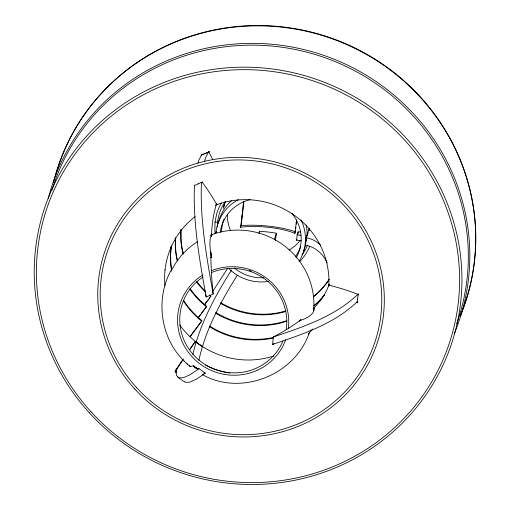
<?xml version="1.0" encoding="UTF-8"?>
<svg xmlns="http://www.w3.org/2000/svg" width="510" height="510" viewBox="0 0 510 510"><rect width="100%" height="100%" fill="white"/><g stroke="black" fill="none" stroke-linecap="round" stroke-linejoin="round"><path stroke-width="0.76" d="M194.457 185.206C192.85 222.806 199.588 260.145 206.148 297.018L213.154 294.021A861.875 141.308 66.9 0 1 210.815 252.112M201.463 182.217C199.856 219.816 206.595 257.155 213.154 294.021M309.2 229.047L309.143 230.233M306.892 236.334L307.938 232.866L307.919 233.376M175.465 237.8L175.567 248.032A83.659 81.135 18.3 0 0 177.435 260.221M180.763 230.654L180.865 240.535A80.771 78.342 18.3 0 0 183.122 254.158M194.348 185.245C194.763 185.379 198.116 184.563 198.313 183.313M198.282 183.9L201.348 182.248M175.293 237.928L175.37 248.625A83.659 81.135 18.3 0 0 177.225 260.814M180.986 229.615L181.063 239.942A80.771 78.342 18.3 0 0 183.307 253.566M215.73 205.001L216.807 204.574L216.501 203.987A121.495 19.731 67.4 0 0 202.247 182.268L202.272 181.828M211.835 235.926L211.911 234.74A18.711 5.744 -25.7 0 0 210.732 235.155M180.789 230.208L180.82 229.761M211.28 236.557C211.962 225.433 213.116 214.174 216.68 203.56M358.3 294.2L358.192 295.207M357.714 301.27C334.458 323.831 302.672 334.305 272.62 344.428L273.36 336.963A861.875 205.147 5.6 0 0 300.989 319.674M301.238 240.758L296.622 240.248L297.151 234.855L298.171 231.782L300.479 232.037M297.942 234.09L298.171 231.782M327.229 262.924C323.251 254.139 315.174 246.725 305.439 245.208L306.172 237.749L309.289 228.321M306.338 237.252L305.439 245.208M309.194 230.488L309.334 229.066M358.014 295.386L357.637 299.007M357.631 299.096L357.21 302.838A121.495 28.974 6.1 0 0 356.184 302.417M195.043 216.629A82.41 79.923 18.3 0 0 167.841 256.135C165.138 265.206 164.112 274.769 164.819 284.204A82.416 79.93 18.3 0 0 164.94 285.632M171.009 247.229L170.416 255.102L170.614 263.013A83.646 81.128 18.3 0 0 171.507 270.345M171.264 246.171L170.614 254.509L170.812 262.414A83.646 81.128 18.3 0 0 171.704 269.752M221.531 202.865A49.33 47.844 18.3 0 0 216.673 213.773L215.003 222.086L214.863 230.577A49.33 47.844 18.3 0 0 215.214 233.752M225.28 201.533A46.875 45.46 18.3 0 0 219.09 214.302L217.694 220.651L217.247 227.141M242.135 214.901L241.925 216.724M296.425 220.951L296.208 222.774M171.13 246.311L171.194 245.845M176.281 368.73L175.937 370.904L176.549 375.5L178.978 377.865L183.422 377.712L190.064 374.748L199.085 368.692L205.351 373.161L196.331 379.223L189.694 382.181L185.251 382.334L184.276 381.391M192.869 354.405C199.907 324.15 214.946 296.151 231.483 270.07M198.881 360.289C205.517 329.677 220.843 301.499 237.341 275.139M197.963 163.13L198.76 160.248L201.514 155.078M204.567 161.581L205.766 157.258L208.864 151.438M329.179 284.057C326.145 293.518 320.057 301.741 313.146 308.773M170.85 248.612L171.048 248.019M216.469 231.291L215.851 233.153A45.039 43.688 18.3 0 1 238.336 199.665M190.122 336.772A147.065 11.188 -54 0 1 201.73 321.211L201.928 320.618A149.64 11.386 -54 0 0 190.389 336.084M206.576 306.14L206.486 306.822L198.129 317.959M295.539 230.622A35.789 1.855 -83.6 0 1 295.392 231.725L294.85 233.37A35.292 8.402 5.6 0 0 240.567 227.32L241.109 225.675A35.789 1.855 -83.6 0 0 243.831 201.463M258.889 233.433L259.577 231.349A32.519 7.739 5.6 0 1 276.426 233.223A39.856 2.066 -83.6 0 1 275.374 240.599M274.354 239.49L276.426 233.223M296.622 240.248L297.03 239.018M305.26 243.117L306.268 240.089M309.455 332.246C295.647 374.633 241.466 396.71 202.381 374.614M171.207 270.045C155.021 299.147 160.452 338.436 184.607 361.552M204.778 304.699L206.703 301.346M201.176 155.295L205.498 153.261M205.026 153.797L209.253 151.738M212.345 292.007L227.428 268.662M201.195 155.263L201.922 154.791M208.335 152.101L209.17 151.731M198.543 317.073L200.353 314.651M201.259 313.44L206.684 306.229M209.227 298.395L209.82 297.617M210.413 296.833L211 296.049L205.154 304.132M205.689 303.087L206.869 301.525M207.462 300.741L208.641 299.179M313.408 308.716L313.93 308.167A108.165 25.749 5.6 0 1 299.689 320.662A17.92 4.361 -80.8 0 0 299.58 321.434M357.72 301.474L357.389 301.837M357.784 302.258L357.255 302.793M358.447 293.805C335.191 316.366 303.405 326.84 273.36 336.963M201.903 346.711L202.221 346.449L198.741 344.014M195.069 341.789C196.375 341.655 202.661 347.17 195.375 341.585A121.495 9.244 -54 0 0 189.949 349.452M300.849 319.783L299.689 320.662M197.612 369.023A18.009 0.618 35.6 0 1 196.35 368.131A17.882 0.606 36.1 0 1 193.188 365.823L190.332 366.677A108.177 8.23 -54 0 1 189.873 365.345M205.874 153.096L206.633 152.777M207.391 152.452L207.959 152.209M202.26 154.613L203.018 154.294M203.783 153.975L204.351 153.739M204.733 153.58L205.307 153.344M201.342 182.631L202.247 182.268M215.52 205.141L216.399 204.81A82.41 79.923 18.3 0 1 328.822 285.466M286.977 321.192L281.507 322.817A83.659 81.135 18.3 0 1 219.504 315.397L215.354 313.019M286.684 320.758L281.705 322.224A83.646 81.128 18.3 0 1 219.714 314.798L215.966 312.668M285.957 310.909L283.541 311.578A80.765 78.33 18.3 0 1 223.692 304.413L220.524 302.628M285.759 311.502L283.343 312.171A80.765 78.33 18.3 0 1 223.495 305.005L220.722 303.456M329.753 284.956L328.937 285.173L328.854 285.919L328.937 285.173A121.495 28.917 5.6 0 1 358.084 294.423M241.109 225.675L244.143 225.426A40.169 9.562 5.6 0 1 292.734 230.845L295.392 231.725M215.003 222.086L217.496 222.201M297.151 234.855L300.996 235.282M306.172 237.749C311.572 238.591 316.633 241.243 320.497 245.087M209.572 326.056L214.952 329.186A83.646 81.128 18.3 0 0 273.507 337.435M209.38 326.649L214.755 329.779A83.646 81.128 18.3 0 0 273.315 338.028M164.717 269.809L165.049 270.019M176.607 372.294L175.185 371.242M176.613 372.708L175.147 371.618A121.495 9.244 -54 0 1 183.492 358.983M177.525 376.979L183.791 381.448M202.202 346.5L199.072 344.25A82.41 79.923 18.3 0 0 273.793 356.012M198.256 343.663L194.884 341.062A82.41 79.923 18.3 0 1 179.73 324.985M201.208 320.79L201.169 320.758A83.646 81.128 18.3 0 1 183.351 300.874M184.193 361.15L190.153 366.543M186.94 363.757L187.317 364.114M196.356 368.137L196.012 367.449M216.705 203.77L216.858 204.51M210.235 257.709A17.946 6.655 -26.4 0 0 211.408 257.123L211.369 253.693M205.351 373.167A861.875 63.839 -54.5 0 1 203.745 373.142M199.078 368.692A861.875 63.839 -54.5 0 1 193.258 365.689M206.148 297.011A861.875 141.308 66.9 0 1 205.906 294.544M53.41 182.612A214.729 208.258 18.3 0 1 326.827 36.956A214.729 208.258 18.3 0 1 460.147 316.614M55.456 175.937A214.48 208.016 18.3 0 1 329.345 37.389A214.48 208.016 18.3 0 1 460.664 314.6M328.988 279.837A80.771 78.342 18.3 0 1 313.478 296.922M329.186 279.244A80.771 78.342 18.3 0 1 313.675 296.329M210.515 295.666A80.771 78.342 18.3 0 1 209.712 295.009M205.09 290.853A80.771 78.342 18.3 0 1 196.885 281.571M210.33 296.259A80.771 78.342 18.3 0 1 209.527 295.602M205.651 292.16A80.771 78.342 18.3 0 1 196.701 282.164M51.988 190.128A213.148 206.728 18.3 0 1 320.611 56.227A213.148 206.728 18.3 0 1 456.686 323.773M48.329 198.396A214.48 208.016 18.3 0 1 321.816 54.704A214.48 208.016 18.3 0 1 454.206 333.789M324.538 295.131A83.659 81.135 18.3 0 1 314.338 305.675M205.881 306.344A83.659 81.135 18.3 0 1 189.879 289.151M324.736 294.538A83.659 81.135 18.3 0 1 313.726 305.758M206.072 305.745A83.659 81.135 18.3 0 1 190.077 288.552M312.604 328.963A82.41 79.923 18.3 0 1 308.193 334.165M356.898 301.722A124.07 29.586 6.1 0 1 357.912 302.124M175.134 371.203A124.07 9.441 -54 0 1 182.095 360.672M189.605 349.586A124.07 9.441 -54 0 1 194.871 341.949M282.884 341.094A53.671 52.058 18.3 0 1 199.799 360.774A53.671 52.058 18.3 0 1 202.897 277.108M211.255 272.659A53.671 52.058 18.3 0 1 265.595 279.601A53.671 52.058 18.3 0 1 286.186 329.39M285.651 339.794A55.768 54.085 18.3 0 1 198.874 363.075A55.768 54.085 18.3 0 1 202.789 274.998M211.567 270.606A55.768 54.085 18.3 0 1 266.794 278.383A55.768 54.085 18.3 0 1 288.309 328.848M229.857 373.008A72.516 70.335 18.3 0 1 205.562 365.128M171.118 271.282A75.072 72.809 18.3 0 1 197.65 241.561M210.579 235.084A75.072 72.809 18.3 0 1 313.669 310.399M211.401 257.123A108.165 17.563 67.4 0 1 211.911 234.74M313.924 308.187A18.679 3.321 -81.8 0 1 313.771 310.38M196.535 367.595A10.372 0.529 35.7 0 1 196.331 367.449M195.088 366.524A10.321 0.497 36.2 0 1 194.316 365.957M210.962 251.934A10.372 3.71 -26.2 0 1 210.107 252.399M201.329 320.133A83.646 81.128 18.3 0 1 183.549 300.282M209.011 152.139A147.065 23.881 67.4 0 1 212.625 159.394M223.52 208.443A45.039 43.688 18.3 0 1 225.044 202.075M259.577 231.349A39.856 2.066 -83.6 0 1 259.482 232.056M305.758 244.602A45.039 43.688 18.3 0 1 303.316 251.526M218.255 223.342A45.039 43.688 18.3 0 1 231.706 200.462M306.153 224.948A45.039 43.688 18.3 0 1 307.084 235.448M300.594 246.834A40.755 39.525 18.3 0 1 295.366 256.664M251.417 271.199A40.755 39.525 18.3 0 1 249.224 270.504M221.569 231.891A40.755 39.525 18.3 0 1 223.896 219.255M301.008 219.816A45.039 43.688 18.3 0 1 299.089 261.324M268.732 281.361A45.039 43.688 18.3 0 1 229.047 268.789M291.905 213.467A40.755 39.525 18.3 0 1 296.093 257.99M263.919 277.695A40.755 39.525 18.3 0 1 234.3 267.916M220.275 232.222A40.755 39.525 18.3 0 1 250.059 199.652M223.801 206.933A45.046 43.688 18.3 0 1 225.069 201.998M299.867 240.898A40.755 39.525 18.3 0 1 289.074 250.047M230.584 230.73A40.755 39.525 18.3 0 1 227.32 214.123M296.59 222.054A35.789 1.855 -83.6 0 1 296.342 224.139M295.966 227.25A35.789 1.855 -83.6 0 1 295.857 228.097M296.552 219.804A30.217 1.568 -83.6 0 1 294.85 233.37M243.474 201.966A30.217 1.568 -83.6 0 1 240.567 227.32M307.517 245.144A46.875 45.46 18.3 0 1 302.009 254.968M309.742 246.228A49.33 47.844 18.3 0 1 299.548 261.681M274.087 343.663A861.875 205.147 5.6 0 1 272.627 344.428M175.931 372.223L175.937 371.809L175.931 372.198M136.584 387.625A141.213 136.96 18.3 0 0 374.997 341.821A141.213 136.96 18.3 0 0 211.363 162.505A141.213 136.96 18.3 0 0 136.584 387.625M134.793 389.066A143.699 139.37 18.3 0 0 377.413 342.459A143.699 139.37 18.3 0 0 210.891 159.981A143.699 139.37 18.3 0 0 134.793 389.066M91.092 411.85A212.23 205.836 18.3 0 0 449.406 343.007A212.23 205.836 18.3 0 0 203.484 73.51A212.23 205.836 18.3 0 0 91.092 411.85M89.524 413.004A214.48 208.016 18.3 0 0 451.637 343.434A214.48 208.016 18.3 0 0 203.101 71.075A214.48 208.016 18.3 0 0 89.524 413.004"/></g></svg>
